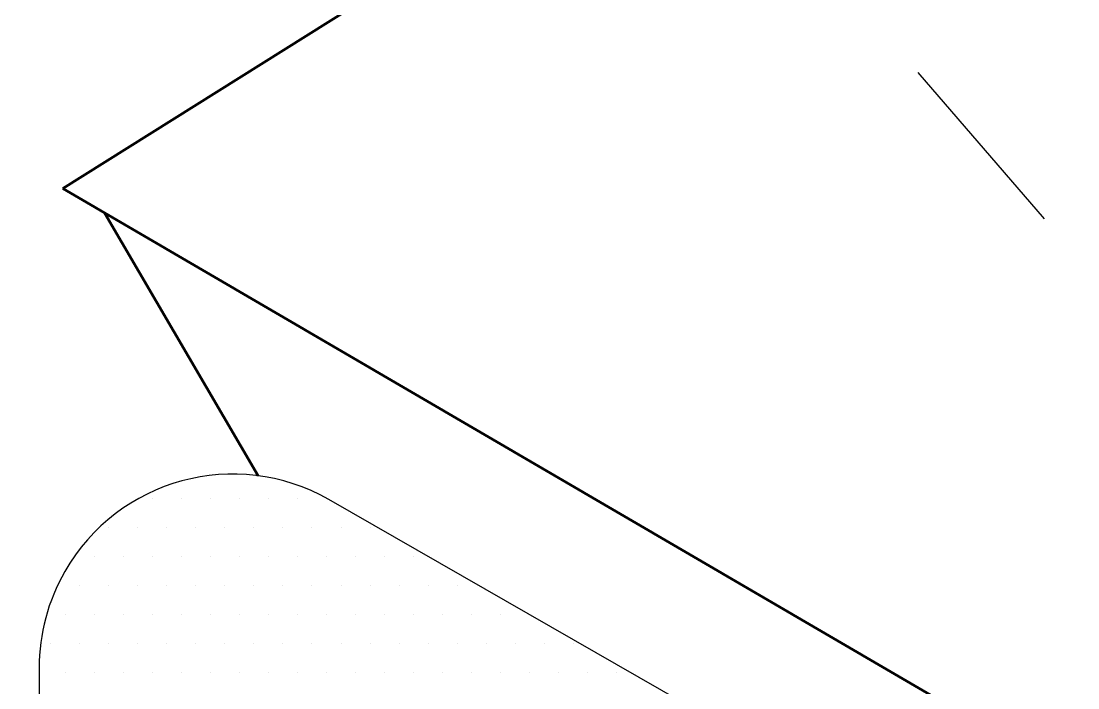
# Model space of a CAD drawing. Extents: x -1328 to 5679, y -4611 to 1603.
# Drawn here: x 3896.81 to 3945.93, y -2443.95 to -2412.94 of the extents above; entities that cross this region are included whole.
import ezdxf

# ---------------------------------------------------------------- set-up
doc = ezdxf.new("R2010")
doc.units = 0
doc.header["$MEASUREMENT"] = 0
doc.linetypes.add('AI-Linetype-42', pattern=[18.002632, 9.001316, -9.001316])
for name, color, linetype, lineweight in [('.ATI-HATCH', 7, 'Continuous', 0), ('G-ANNO-TTLB', 7, 'Continuous', 0), ('TYVEK', 7, 'Continuous', 0)]:
    doc.layers.add(name, color=color, linetype=linetype, lineweight=lineweight)

# ---------------------------------------------------------------- blocks, each defined once
blk = doc.blocks.new('Block_268')
at = {"layer": '.ATI-HATCH'}
blk.add_open_spline([(3922.473, -2475.392), (3922.473, -2475.392), (3922.473, -2458.692), (3922.473, -2458.692), (3922.473, -2458.692), (4005.065, -2507.095), (4005.065, -2507.095), (4005.065, -2507.095), (4005.06, -2523.795), (4005.06, -2523.795), (4005.06, -2523.795), (4029.587, -2538.166), (4029.587, -2538.166), (4029.587, -2538.166), (4029.587, -2513.602), (4029.587, -2513.602), (4029.587, -2507.141), (4026.125, -2501.176), (4020.516, -2497.971), (4020.516, -2497.971), (3911.115, -2435.193), (3911.115, -2435.193), (3906.799, -2432.726), (3901.3, -2434.226), (3898.834, -2438.542), (3898.057, -2439.902), (3897.648, -2441.442), (3897.648, -2443.008), (3897.648, -2443.008), (3897.648, -2460.844), (3897.648, -2460.844), (3897.648, -2460.844), (3922.502, -2475.409), (3922.502, -2475.409), (3922.502, -2475.409), (3922.473, -2475.392), (3922.473, -2475.392)], degree=3, knots=[0, 0, 0, 0, 1, 1, 1, 2, 2, 2, 3, 3, 3, 4, 4, 4, 5, 5, 5, 6, 6, 6, 7, 7, 7, 8, 8, 8, 9, 9, 9, 10, 10, 10, 11, 11, 11, 12, 12, 12, 12], dxfattribs=at)
at = {"layer": '.ATI-HATCH', "color": 8, "lineweight": 0, "true_color": 0x808080}
for points in [[(3902.902, -2435.121), (3902.902, -2435.121), (3902.902, -2435.121), (3902.902, -2435.121)], [(3904.252, -2435.121), (3904.252, -2435.121), (3904.252, -2435.121), (3904.252, -2435.121)], [(3905.602, -2435.121), (3905.602, -2435.121), (3905.602, -2435.121), (3905.602, -2435.121)], [(3906.953, -2435.121), (3906.953, -2435.121), (3906.953, -2435.121), (3906.953, -2435.121)], [(3908.303, -2435.121), (3908.303, -2435.121), (3908.303, -2435.121), (3908.303, -2435.121)], [(3909.653, -2435.121), (3909.653, -2435.121), (3909.653, -2435.121), (3909.653, -2435.121)], [(3900.877, -2436.472), (3900.877, -2436.472), (3900.877, -2436.472), (3900.877, -2436.472)], [(3902.227, -2436.472), (3902.227, -2436.472), (3902.227, -2436.472), (3902.227, -2436.472)], [(3903.577, -2436.472), (3903.577, -2436.472), (3903.577, -2436.472), (3903.577, -2436.472)], [(3904.927, -2436.472), (3904.927, -2436.472), (3904.927, -2436.472), (3904.927, -2436.472)], [(3906.277, -2436.472), (3906.277, -2436.472), (3906.277, -2436.472), (3906.277, -2436.472)], [(3907.628, -2436.472), (3907.628, -2436.472), (3907.628, -2436.472), (3907.628, -2436.472)], [(3908.978, -2436.472), (3908.978, -2436.472), (3908.978, -2436.472), (3908.978, -2436.472)], [(3910.328, -2436.472), (3910.328, -2436.472), (3910.328, -2436.472), (3910.328, -2436.472)], [(3911.678, -2436.472), (3911.678, -2436.472), (3911.678, -2436.472), (3911.678, -2436.472)], [(3913.028, -2436.472), (3913.028, -2436.472), (3913.028, -2436.472), (3913.028, -2436.472)], [(3900.202, -2437.822), (3900.202, -2437.822), (3900.202, -2437.822), (3900.202, -2437.822)], [(3901.552, -2437.822), (3901.552, -2437.822), (3901.552, -2437.822), (3901.552, -2437.822)], [(3902.902, -2437.822), (3902.902, -2437.822), (3902.902, -2437.822), (3902.902, -2437.822)], [(3904.252, -2437.822), (3904.252, -2437.822), (3904.252, -2437.822), (3904.252, -2437.822)], [(3905.602, -2437.822), (3905.602, -2437.822), (3905.602, -2437.822), (3905.602, -2437.822)], [(3906.953, -2437.822), (3906.953, -2437.822), (3906.953, -2437.822), (3906.953, -2437.822)], [(3908.303, -2437.822), (3908.303, -2437.822), (3908.303, -2437.822), (3908.303, -2437.822)], [(3909.653, -2437.822), (3909.653, -2437.822), (3909.653, -2437.822), (3909.653, -2437.822)], [(3911.003, -2437.822), (3911.003, -2437.822), (3911.003, -2437.822), (3911.003, -2437.822)], [(3912.353, -2437.822), (3912.353, -2437.822), (3912.353, -2437.822), (3912.353, -2437.822)], [(3913.703, -2437.822), (3913.703, -2437.822), (3913.703, -2437.822), (3913.703, -2437.822)], [(3915.054, -2437.822), (3915.054, -2437.822), (3915.054, -2437.822), (3915.054, -2437.822)], [(3899.526, -2439.172), (3899.526, -2439.172), (3899.526, -2439.172), (3899.526, -2439.172)], [(3900.877, -2439.172), (3900.877, -2439.172), (3900.877, -2439.172), (3900.877, -2439.172)], [(3902.227, -2439.172), (3902.227, -2439.172), (3902.227, -2439.172), (3902.227, -2439.172)], [(3903.577, -2439.172), (3903.577, -2439.172), (3903.577, -2439.172), (3903.577, -2439.172)], [(3904.927, -2439.172), (3904.927, -2439.172), (3904.927, -2439.172), (3904.927, -2439.172)], [(3906.277, -2439.172), (3906.277, -2439.172), (3906.277, -2439.172), (3906.277, -2439.172)], [(3907.628, -2439.172), (3907.628, -2439.172), (3907.628, -2439.172), (3907.628, -2439.172)], [(3908.978, -2439.172), (3908.978, -2439.172), (3908.978, -2439.172), (3908.978, -2439.172)], [(3910.328, -2439.172), (3910.328, -2439.172), (3910.328, -2439.172), (3910.328, -2439.172)], [(3911.678, -2439.172), (3911.678, -2439.172), (3911.678, -2439.172), (3911.678, -2439.172)], [(3913.028, -2439.172), (3913.028, -2439.172), (3913.028, -2439.172), (3913.028, -2439.172)], [(3914.379, -2439.172), (3914.379, -2439.172), (3914.379, -2439.172), (3914.379, -2439.172)], [(3915.729, -2439.172), (3915.729, -2439.172), (3915.729, -2439.172), (3915.729, -2439.172)], [(3917.079, -2439.172), (3917.079, -2439.172), (3917.079, -2439.172), (3917.079, -2439.172)], [(3898.851, -2440.522), (3898.851, -2440.522), (3898.851, -2440.522), (3898.851, -2440.522)], [(3900.202, -2440.522), (3900.202, -2440.522), (3900.202, -2440.522), (3900.202, -2440.522)], [(3901.552, -2440.522), (3901.552, -2440.522), (3901.552, -2440.522), (3901.552, -2440.522)], [(3902.902, -2440.522), (3902.902, -2440.522), (3902.902, -2440.522), (3902.902, -2440.522)], [(3904.252, -2440.522), (3904.252, -2440.522), (3904.252, -2440.522), (3904.252, -2440.522)], [(3905.602, -2440.522), (3905.602, -2440.522), (3905.602, -2440.522), (3905.602, -2440.522)], [(3906.953, -2440.522), (3906.953, -2440.522), (3906.953, -2440.522), (3906.953, -2440.522)], [(3908.303, -2440.522), (3908.303, -2440.522), (3908.303, -2440.522), (3908.303, -2440.522)], [(3909.653, -2440.522), (3909.653, -2440.522), (3909.653, -2440.522), (3909.653, -2440.522)], [(3911.003, -2440.522), (3911.003, -2440.522), (3911.003, -2440.522), (3911.003, -2440.522)], [(3912.353, -2440.522), (3912.353, -2440.522), (3912.353, -2440.522), (3912.353, -2440.522)], [(3913.703, -2440.522), (3913.703, -2440.522), (3913.703, -2440.522), (3913.703, -2440.522)], [(3915.054, -2440.522), (3915.054, -2440.522), (3915.054, -2440.522), (3915.054, -2440.522)], [(3916.404, -2440.522), (3916.404, -2440.522), (3916.404, -2440.522), (3916.404, -2440.522)], [(3917.754, -2440.522), (3917.754, -2440.522), (3917.754, -2440.522), (3917.754, -2440.522)], [(3919.104, -2440.522), (3919.104, -2440.522), (3919.104, -2440.522), (3919.104, -2440.522)], [(3898.176, -2441.872), (3898.176, -2441.872), (3898.176, -2441.872), (3898.176, -2441.872)], [(3899.526, -2441.872), (3899.526, -2441.872), (3899.526, -2441.872), (3899.526, -2441.872)], [(3900.877, -2441.872), (3900.877, -2441.872), (3900.877, -2441.872), (3900.877, -2441.872)], [(3902.227, -2441.872), (3902.227, -2441.872), (3902.227, -2441.872), (3902.227, -2441.872)], [(3903.577, -2441.872), (3903.577, -2441.872), (3903.577, -2441.872), (3903.577, -2441.872)], [(3904.927, -2441.872), (3904.927, -2441.872), (3904.927, -2441.872), (3904.927, -2441.872)], [(3906.277, -2441.872), (3906.277, -2441.872), (3906.277, -2441.872), (3906.277, -2441.872)], [(3907.628, -2441.872), (3907.628, -2441.872), (3907.628, -2441.872), (3907.628, -2441.872)], [(3908.978, -2441.872), (3908.978, -2441.872), (3908.978, -2441.872), (3908.978, -2441.872)], [(3910.328, -2441.872), (3910.328, -2441.872), (3910.328, -2441.872), (3910.328, -2441.872)], [(3911.678, -2441.872), (3911.678, -2441.872), (3911.678, -2441.872), (3911.678, -2441.872)], [(3913.028, -2441.872), (3913.028, -2441.872), (3913.028, -2441.872), (3913.028, -2441.872)], [(3914.379, -2441.872), (3914.379, -2441.872), (3914.379, -2441.872), (3914.379, -2441.872)], [(3915.729, -2441.872), (3915.729, -2441.872), (3915.729, -2441.872), (3915.729, -2441.872)], [(3917.079, -2441.872), (3917.079, -2441.872), (3917.079, -2441.872), (3917.079, -2441.872)], [(3918.429, -2441.872), (3918.429, -2441.872), (3918.429, -2441.872), (3918.429, -2441.872)], [(3919.779, -2441.872), (3919.779, -2441.872), (3919.779, -2441.872), (3919.779, -2441.872)], [(3921.13, -2441.872), (3921.13, -2441.872), (3921.13, -2441.872), (3921.13, -2441.872)], [(3922.48, -2441.872), (3922.48, -2441.872), (3922.48, -2441.872), (3922.48, -2441.872)], [(3898.851, -2443.223), (3898.851, -2443.223), (3898.851, -2443.223), (3898.851, -2443.223)], [(3900.202, -2443.223), (3900.202, -2443.223), (3900.202, -2443.223), (3900.202, -2443.223)], [(3901.552, -2443.223), (3901.552, -2443.223), (3901.552, -2443.223), (3901.552, -2443.223)], [(3902.902, -2443.223), (3902.902, -2443.223), (3902.902, -2443.223), (3902.902, -2443.223)], [(3904.252, -2443.223), (3904.252, -2443.223), (3904.252, -2443.223), (3904.252, -2443.223)], [(3905.602, -2443.223), (3905.602, -2443.223), (3905.602, -2443.223), (3905.602, -2443.223)], [(3906.953, -2443.223), (3906.953, -2443.223), (3906.953, -2443.223), (3906.953, -2443.223)], [(3908.303, -2443.223), (3908.303, -2443.223), (3908.303, -2443.223), (3908.303, -2443.223)], [(3909.653, -2443.223), (3909.653, -2443.223), (3909.653, -2443.223), (3909.653, -2443.223)], [(3911.003, -2443.223), (3911.003, -2443.223), (3911.003, -2443.223), (3911.003, -2443.223)], [(3912.353, -2443.223), (3912.353, -2443.223), (3912.353, -2443.223), (3912.353, -2443.223)], [(3913.703, -2443.223), (3913.703, -2443.223), (3913.703, -2443.223), (3913.703, -2443.223)], [(3915.054, -2443.223), (3915.054, -2443.223), (3915.054, -2443.223), (3915.054, -2443.223)], [(3916.404, -2443.223), (3916.404, -2443.223), (3916.404, -2443.223), (3916.404, -2443.223)], [(3917.754, -2443.223), (3917.754, -2443.223), (3917.754, -2443.223), (3917.754, -2443.223)], [(3919.104, -2443.223), (3919.104, -2443.223), (3919.104, -2443.223), (3919.104, -2443.223)], [(3920.454, -2443.223), (3920.454, -2443.223), (3920.454, -2443.223), (3920.454, -2443.223)], [(3921.805, -2443.223), (3921.805, -2443.223), (3921.805, -2443.223), (3921.805, -2443.223)], [(3923.155, -2443.223), (3923.155, -2443.223), (3923.155, -2443.223), (3923.155, -2443.223)], [(3924.505, -2443.223), (3924.505, -2443.223), (3924.505, -2443.223), (3924.505, -2443.223)]]:
    blk.add_open_spline(points, degree=3, dxfattribs=at)

msp = doc.modelspace()

# ---------------------------------------------------------------- hatches: boundary and pattern name
at = {"layer": 'G-ANNO-TTLB', "true_color": 0xff00ff, "transparency": 33554687}
h = msp.add_hatch(color=6, dxfattribs=at)
edge = h.paths.add_edge_path()
edge.add_spline(control_points=[(5053.441, -3461.409), (5053.441, -3461.409), (2123.923, -3461.409), (2123.923, -3461.409), (2123.923, -3461.409), (2123.923, -1004.409), (2123.923, -1004.409), (2123.923, -1004.409), (5053.441, -1004.409), (5053.441, -1004.409), (5053.441, -1004.409), (5053.441, -3461.409), (5053.441, -3461.409)], knot_values=[0, 0, 0, 0, 1, 1, 1, 2, 2, 2, 3, 3, 3, 4, 4, 4, 4], degree=3, periodic=0)
edge = h.paths.add_edge_path()
edge.add_spline(control_points=[(2132.923, -1013.409), (2132.923, -1013.409), (2132.923, -3452.409), (2132.923, -3452.409), (2132.923, -3452.409), (5044.441, -3452.409), (5044.441, -3452.409), (5044.441, -3452.409), (5044.441, -1013.409), (5044.441, -1013.409), (5044.441, -1013.409), (2132.923, -1013.409), (2132.923, -1013.409)], knot_values=[0, 0, 0, 0, 1, 1, 1, 2, 2, 2, 3, 3, 3, 4, 4, 4, 4], degree=3, periodic=0)
edge.add_line((2132.923, -1013.409), (2132.923, -1013.409))

# ---------------------------------------------------------------- linework, layer by layer
at = {"layer": 'G-ANNO-TTLB'}
for points in [[(5053.441, -3461.409), (5053.441, -3461.409), (2123.923, -3461.409), (2123.923, -3461.409), (2123.923, -3461.409), (2123.923, -1004.409), (2123.923, -1004.409), (2123.923, -1004.409), (5053.441, -1004.409), (5053.441, -1004.409), (5053.441, -1004.409), (5053.441, -3461.409), (5053.441, -3461.409)], [(2132.923, -1013.409), (2132.923, -1013.409), (2132.923, -3452.409), (2132.923, -3452.409), (2132.923, -3452.409), (5044.441, -3452.409), (5044.441, -3452.409), (5044.441, -3452.409), (5044.441, -1013.409), (5044.441, -1013.409), (5044.441, -1013.409), (2132.923, -1013.409), (2132.923, -1013.409)]]:
    msp.add_open_spline(points, degree=3, knots=[0, 0, 0, 0, 1, 1, 1, 2, 2, 2, 3, 3, 3, 4, 4, 4, 4], dxfattribs=at)
at = {"layer": 'TYVEK', "color": 18, "linetype": 'AI-Linetype-42', "lineweight": 25, "true_color": 0x000000}
msp.add_line((3809.113, -2265.396), (3978.946, -2462.212), dxfattribs=at)
at = {"layer": 'TYVEK', "color": 18, "lineweight": 60, "true_color": 0x000000}
for p, q in [((3898.74, -2420.73), (3939.76, -2394.976)), ((4033.611, -2499.49), (3898.74, -2420.73)), ((3907.824, -2434.084), (3900.681, -2421.864))]:
    msp.add_line(p, q, dxfattribs=at)
at = {"layer": 'TYVEK', "color": 4, "lineweight": 25, "true_color": 0x00ffff}
msp.add_open_spline([(4029.587, -2538.166), (4029.587, -2538.166), (4029.587, -2513.602), (4029.587, -2513.602), (4029.587, -2507.141), (4026.125, -2501.176), (4020.516, -2497.971), (4020.516, -2497.971), (3911.115, -2435.193), (3911.115, -2435.193), (3906.799, -2432.726), (3901.3, -2434.226), (3898.834, -2438.542), (3898.057, -2439.902), (3897.648, -2441.442), (3897.648, -2443.008), (3897.648, -2443.008), (3897.648, -2460.844), (3897.648, -2460.844)], degree=3, knots=[0, 0, 0, 0, 1, 1, 1, 2, 2, 2, 3, 3, 3, 4, 4, 4, 5, 5, 5, 6, 6, 6, 6], dxfattribs=at)

# ---------------------------------------------------------------- block references
at = {"layer": '.ATI-HATCH'}
msp.add_blockref('Block_268', (0, 0), dxfattribs=at)

doc.saveas('drawing.dxf')
